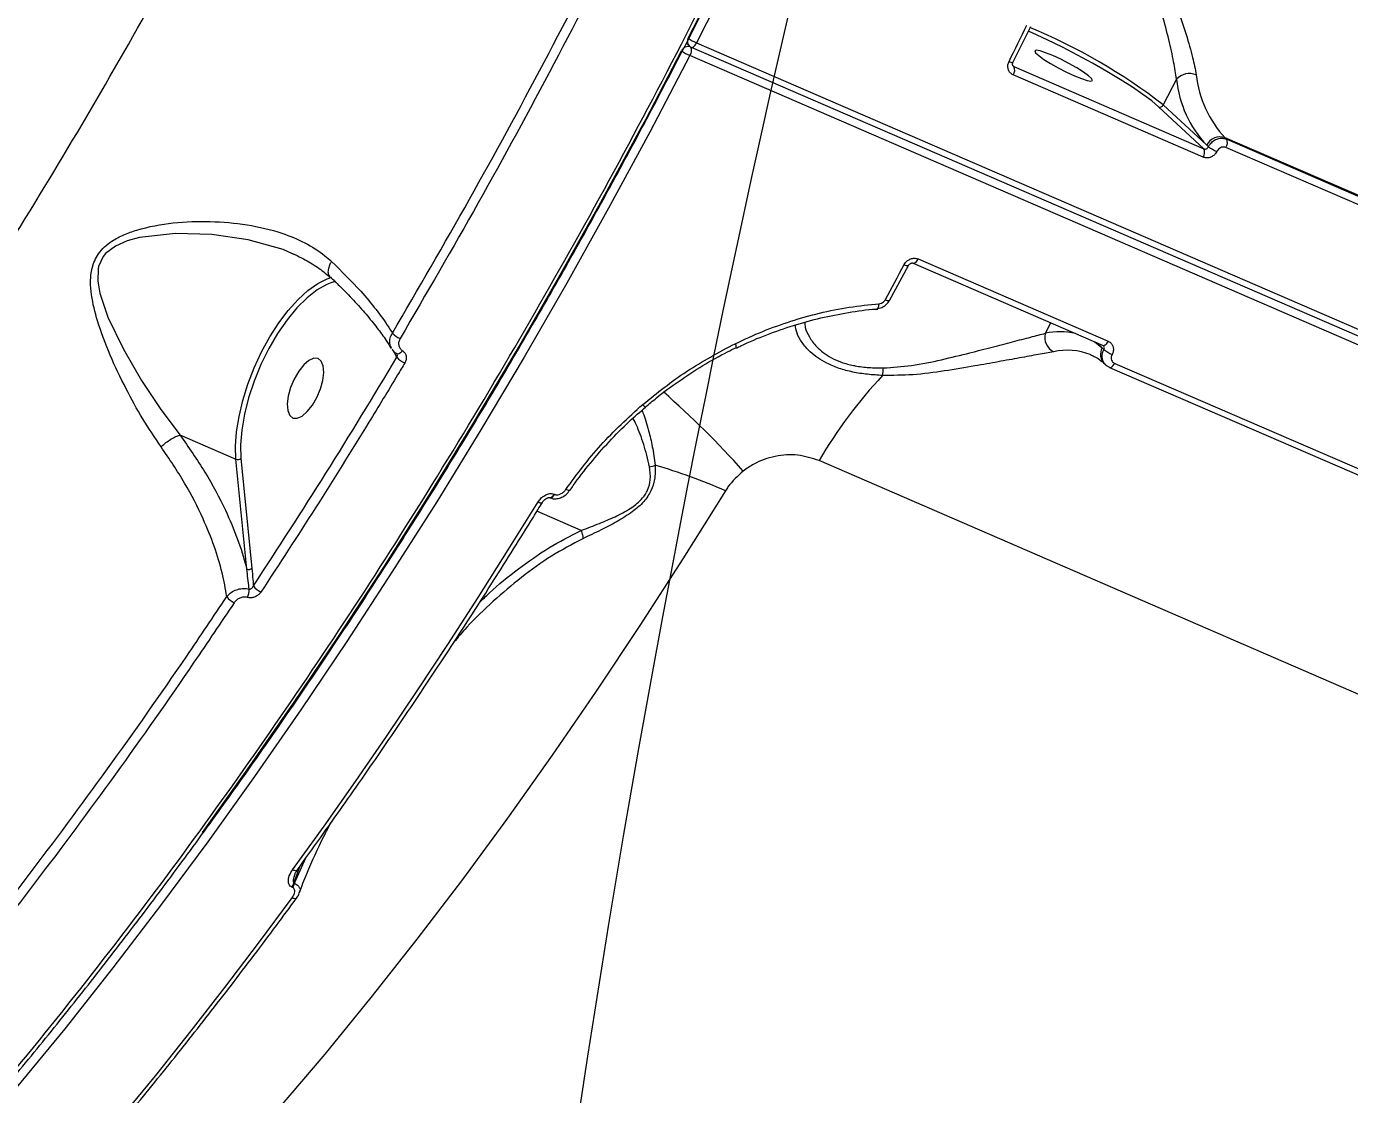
# Model space of a CAD drawing. Header units: millimetres. Extents: x -6104 to 7803, y -6013 to 4803.
# Drawn here: x 925.7 to 1109.6, y -2101.5 to -1953 of the extents above; entities that cross this region are included whole.
import ezdxf

# ---------------------------------------------------------------- set-up
doc = ezdxf.new("R2010")
doc.units = ezdxf.units.MM
for name, color, linetype in [('DIKOM_ОБЪЕКТ', 7, 'Continuous'), ('DIKOM_РАЗМЕР_ЗОНА', 7, 'Continuous'), ('DIKOM_РАЗМЕР_ОБЪЕКТА', 7, 'Continuous')]:
    doc.layers.add(name, color=color, linetype=linetype)
doc.styles.add('style1', font='arial.ttf', dxfattribs={"width": 0.8})
doc.dimstyles.new('1-50', dxfattribs={"dimtxt": 300, "dimasz": 200, "dimexe": 100, "dimexo": 0, "dimgap": 100, "dimtad": 1, "dimtxsty": 'style1', "dimcen": 200, "dimclrd": 7, "dimclre": 7, "dimclrt": 7, "dimadec": 1, "dimazin": 2, "dimtfac": 1, "dimtmove": 0, "dimatfit": 2, "dimfxl": 0, "dimlwd": 25, "dimlwe": 18, "dimarcsym": 0})

# ---------------------------------------------------------------- blocks, each defined once
blk = doc.blocks.new('*D10')
at = {"layer": 'Defpoints', "color": 0, "transparency": 16777216}
for p in [(-4094.65, -224.49), (3111.63, -1726.03), (3111.63, -4948.58)]:
    blk.add_point(p, dxfattribs=at)
at = {"layer": 'DIKOM_РАЗМЕР_ОБЪЕКТА', "color": 7, "lineweight": 18, "transparency": 16777216}
for p, q in [((-4094.65, -224.49), (-4094.65, -5048.58)), ((3111.63, -1726.03), (3111.63, -5048.58))]:
    blk.add_line(p, q, dxfattribs=at)
at = {"layer": 'DIKOM_РАЗМЕР_ОБЪЕКТА', "color": 7, "lineweight": 25, "transparency": 16777216}
blk.add_line((-3894.65, -4948.58), (2911.63, -4948.58), dxfattribs=at)
at = {"layer": 'DIKOM_РАЗМЕР_ОБЪЕКТА', "color": 7, "transparency": 16777216}
for points in [[(-3894.65, -4915.24), (-3894.65, -4981.91), (-4094.65, -4948.58)], [(2911.63, -4915.24), (2911.63, -4981.91), (3111.63, -4948.58)]]:
    blk.add_solid(points, dxfattribs=at)
at = {"layer": 'DIKOM_РАЗМЕР_ОБЪЕКТА', "color": 7, "transparency": 16777216, "insert": (-134.24, -4695.4), "char_height": 300, "attachment_point": 5, "style": 'style1'}
blk.add_mtext('7200', dxfattribs=at)
blk = doc.blocks.new('*D12')
at = {"layer": 'Defpoints', "color": 0, "transparency": 16777216}
for p in [(-6103.62, -69.94), (4675.35, -1132.87), (4675.35, -5913.06)]:
    blk.add_point(p, dxfattribs=at)
at = {"layer": 'DIKOM_РАЗМЕР_ЗОНА', "color": 7, "lineweight": 18, "transparency": 16777216}
for p, q in [((-6103.62, -69.94), (-6103.62, -6013.06)), ((4675.35, -1132.87), (4675.35, -6013.06))]:
    blk.add_line(p, q, dxfattribs=at)
at = {"layer": 'DIKOM_РАЗМЕР_ЗОНА', "color": 7, "lineweight": 25, "transparency": 16777216}
blk.add_line((-5903.62, -5913.06), (4475.35, -5913.06), dxfattribs=at)
at = {"layer": 'DIKOM_РАЗМЕР_ЗОНА', "color": 7, "transparency": 16777216}
for points in [[(-5903.62, -5879.73), (-5903.62, -5946.4), (-6103.62, -5913.06)], [(4475.35, -5879.73), (4475.35, -5946.4), (4675.35, -5913.06)]]:
    blk.add_solid(points, dxfattribs=at)
at = {"layer": 'DIKOM_РАЗМЕР_ЗОНА', "color": 7, "transparency": 16777216, "insert": (271.51, -5659.89), "char_height": 300, "attachment_point": 5, "style": 'style1'}
blk.add_mtext('10800', dxfattribs=at)

msp = doc.modelspace()

# ---------------------------------------------------------------- linework, layer by layer
at = {"layer": 'DIKOM_ОБЪЕКТ', "color": 7, "linetype": 'Continuous', "lineweight": 15}
for p, q in [((1017.658, -1954.656), (1019.813, -1950.439)), ((1062.812, -1958.061), (1065.278, -1953.035)), ((1011.75, -1965.952), (1016.75, -1956.417)), ((1017.39, -1955.364), (1017.803, -1955.747)), ((1417.358, -2130.081), (1017.91, -1957.088)), ((1018.085, -1955.931), (1417.533, -2128.924)), ((1018.82, -1955.323), (1418.268, -2128.316)), ((1062.788, -1958.465), (1062.945, -1958.611)), ((1062.945, -1958.611), (1089.355, -1970.049)), ((1089.253, -1971.21), (1062.843, -1959.773)), ((1085.536, -1960.378), (1083.698, -1963.944)), ((1089.355, -1970.049), (1083.058, -1964.205)), ((1083.698, -1963.944), (1089.742, -1969.552)), ((1089.742, -1969.552), (1089.976, -1969.77)), ((1160.8, -1998.172), (1092.3, -1968.506)), ((1092.3, -1968.506), (1092.522, -1968.712)), ((1160.922, -1999.534), (1092.422, -1969.868)), ((1092.522, -1968.712), (1161.022, -1998.378)), ((962.865, -1984.725), (962.636, -1984.625)), ((1045.635, -1991.133), (1048.27, -1986.264)), ((1048.929, -1985.941), (1075.339, -1997.379)), ((1049.647, -1985.365), (1076.057, -1996.803)), ((968.636, -1988.486), (968.106, -1988.627)), ((1067.333, -1995.683), (1068.079, -1994.234)), ((1075.215, -1997.725), (1074.406, -1996.974)), ((1075.334, -1997.381), (1075.391, -1997.415)), ((977.168, -1999.037), (976.678, -1998.133)), ((1073.696, -1998.711), (1073.561, -1998.654)), ((1075.45, -1997.943), (1075.215, -1997.725)), ((1075.505, -1999.906), (1075.728, -2000.113)), ((1076.179, -2000.407), (1076.236, -2000.444)), ((1076.236, -2000.444), (1144.736, -2030.11)), ((1076.951, -1999.873), (1145.451, -2029.539)), ((946.997, -2009.836), (954.793, -2013.213)), ((956.301, -2028.476), (954.793, -2013.213)), ((955.486, -2013.084), (956.994, -2028.348)), ((1324.704, -2138.501), (1035.847, -2013.403)), ((1001.213, -2017.51), (1001.207, -2017.519)), ((998.364, -2018.535), (998.436, -2018.566)), ((999.022, -2018.064), (999.094, -2018.095)), ((1002.796, -2023.107), (996.636, -2020.439)), ((962.945, -2072.167), (964.502, -2068.643)), ((963.628, -2069.855), (962.845, -2072.123)), ((963.293, -2070.32), (963.288, -2070.327)), ((962.655, -2072.729), (962.555, -2072.685)), ((962.845, -2072.123), (962.945, -2072.167))]:
    msp.add_line(p, q, dxfattribs=at)
at = {"layer": 'DIKOM_ОБЪЕКТ', "color": 7, "linetype": 'Continuous', "lineweight": 15, "flags": 128}
for points in [[(1067.366, -1843.98), (1063.169, -1855.342), (1058.815, -1866.679), (1054.309, -1877.98), (1049.654, -1889.238), (1044.854, -1900.441), (1039.912, -1911.582), (1034.834, -1922.649), (1029.623, -1933.635), (1024.283, -1944.529), (1018.82, -1955.323)], [(1062.269, -1957.896), (1062.579, -1957.268), (1062.889, -1956.64), (1063.198, -1956.011), (1063.507, -1955.382), (1063.815, -1954.753), (1064.123, -1954.123), (1064.431, -1953.493), (1064.738, -1952.863)], [(1083.058, -1964.205), (1082.11, -1963.398), (1080.888, -1962.481), (1079.419, -1961.475), (1077.736, -1960.402), (1075.878, -1959.287), (1073.885, -1958.153), (1071.802, -1957.027), (1069.675, -1955.934), (1067.553, -1954.897), (1065.481, -1953.941), (1064.903, -1953.684)], [(1017.91, -1957.088), (1012.308, -1967.754), (1006.593, -1978.299), (1000.769, -1988.716), (994.841, -1998.995), (988.813, -2009.128), (982.692, -2019.106), (976.482, -2028.921), (970.189, -2038.564), (963.817, -2048.028), (957.373, -2057.304), (950.861, -2066.384), (944.287, -2075.262), (937.657, -2083.929), (930.976, -2092.378), (924.25, -2100.603)], [(1018.085, -1955.931), (1018.103, -1955.938), (1018.192, -1955.946), (1018.293, -1955.918), (1018.4, -1955.856), (1018.511, -1955.761), (1018.62, -1955.637), (1018.725, -1955.489), (1018.82, -1955.323)], [(1068.342, -1957.084), (1067.357, -1956.688), (1066.574, -1956.437), (1066.057, -1956.353), (1065.847, -1956.441), (1065.962, -1956.695), (1066.392, -1957.094), (1067.103, -1957.606), (1068.036, -1958.189), (1069.117, -1958.797), (1070.257, -1959.379), (1071.364, -1959.889), (1072.35, -1960.285), (1073.132, -1960.536), (1073.65, -1960.621), (1073.859, -1960.532), (1073.744, -1960.278), (1073.314, -1959.879), (1072.604, -1959.367), (1071.67, -1958.784), (1070.59, -1958.176), (1069.449, -1957.594), (1068.342, -1957.084)], [(950.121, -2065.095), (956.357, -2056.394), (962.786, -2047.14), (969.143, -2037.699), (975.421, -2028.078), (981.616, -2018.287), (987.723, -2008.333), (993.735, -1998.224), (999.65, -1987.969), (1005.46, -1977.578), (1011.161, -1967.057), (1011.75, -1965.952)], [(962.636, -1984.625), (961.331, -1984.056), (956.5, -1982.705), (951.419, -1981.973), (946.386, -1981.811), (941.376, -1982.391), (939.661, -1982.854), (938.048, -1983.561), (936.669, -1984.622), (936.338, -1985.028), (935.698, -1986.406), (935.622, -1986.756), (935.564, -1988.443), (935.859, -1990.127), (936.996, -1993.442), (939.143, -1997.893), (941.675, -2002.236), (944.235, -2006.135), (946.987, -2009.832), (946.99, -2009.835), (946.99, -2009.835)], [(1045.069, -1991.011), (1045.4, -1990.403), (1045.731, -1989.794), (1046.061, -1989.186), (1046.391, -1988.577), (1046.721, -1987.967), (1047.05, -1987.357), (1047.379, -1986.747), (1047.708, -1986.136)], [(1048.929, -1985.941), (1048.945, -1985.947), (1049.032, -1985.956), (1049.129, -1985.932), (1049.234, -1985.873), (1049.342, -1985.784), (1049.449, -1985.666), (1049.552, -1985.525), (1049.647, -1985.365)], [(954.793, -2013.213), (954.733, -2011.389), (954.875, -2009.386), (955.216, -2007.248), (955.748, -2005.022), (956.461, -2002.755), (957.337, -2000.497), (958.36, -1998.296), (959.506, -1996.201), (960.75, -1994.256), (962.066, -1992.505), (963.424, -1990.985), (964.797, -1989.728), (966.153, -1988.763), (967.463, -1988.11), (968.119, -1987.898)], [(968.106, -1988.627), (967.424, -1988.89), (966.066, -1989.658), (964.669, -1990.756), (963.267, -1992.158), (961.893, -1993.83), (960.582, -1995.731), (959.364, -1997.817), (958.27, -2000.035), (957.324, -2002.333), (956.552, -2004.656), (955.97, -2006.946), (955.593, -2009.149), (955.431, -2011.212), (955.486, -2013.084)], [(1043.959, -1992.226), (1043.97, -1992.224), (1044.026, -1992.195), (1044.077, -1992.131), (1044.12, -1992.033), (1044.155, -1991.907), (1044.18, -1991.757), (1044.195, -1991.587)], [(1074.085, -1996.835), (1074.406, -1997.058), (1075.215, -1997.725)], [(1075.339, -1997.379), (1075.355, -1997.385), (1075.442, -1997.394), (1075.539, -1997.369), (1075.644, -1997.311), (1075.752, -1997.221), (1075.859, -1997.104), (1075.962, -1996.962), (1076.057, -1996.803)], [(966.208, -1999.188), (965.618, -1999.161), (964.934, -1999.472), (964.212, -2000.095), (963.509, -2000.981), (962.883, -2002.058), (962.386, -2003.237), (962.056, -2004.425), (961.92, -2005.524), (961.991, -2006.446), (962.261, -2007.116), (962.71, -2007.479), (963.3, -2007.506), (963.984, -2007.196), (964.706, -2006.572), (965.409, -2005.686), (966.034, -2004.61), (966.532, -2003.43), (966.862, -2002.242), (966.997, -2001.143), (966.927, -2000.221), (966.657, -1999.552), (966.208, -1999.188)], [(977.936, -1998.122), (977.808, -1998.268), (977.675, -1998.391), (977.542, -1998.485), (977.414, -1998.548), (977.296, -1998.576), (977.193, -1998.569), (977.131, -1998.542)], [(1076.236, -2000.444), (1076.252, -2000.45), (1076.338, -2000.459), (1076.434, -2000.435), (1076.539, -2000.377), (1076.646, -2000.288), (1076.753, -2000.172), (1076.856, -2000.032), (1076.951, -1999.873)], [(1022.835, -2017.598), (1016.937, -2027.052), (1010.953, -2036.337), (1004.888, -2045.444), (998.748, -2054.366), (992.539, -2063.094), (986.266, -2071.619), (979.936, -2079.934), (973.554, -2088.031), (967.126, -2095.902), (960.658, -2103.541), (954.157, -2110.94), (947.627, -2118.092), (941.076, -2124.991), (934.51, -2131.63), (927.934, -2138.002), (921.354, -2144.103)], [(1001.207, -2017.519), (1001.178, -2017.542), (1001.116, -2017.553), (1001.029, -2017.542), (1000.919, -2017.512), (1000.79, -2017.461), (1000.647, -2017.393)], [(962.656, -2070.312), (967.039, -2064.212), (971.392, -2058.023), (975.714, -2051.747), (980.002, -2045.387), (984.255, -2038.945), (988.472, -2032.423), (992.651, -2025.824), (996.79, -2019.151)], [(996.79, -2019.151), (996.946, -2019.212), (997.086, -2019.253), (997.205, -2019.274), (997.298, -2019.272), (997.361, -2019.248), (997.384, -2019.224)], [(998.364, -2018.535), (998.414, -2018.549), (998.554, -2018.53), (998.71, -2018.436), (998.87, -2018.277), (999.022, -2018.064)], [(998.437, -2018.567), (998.486, -2018.581), (998.626, -2018.561), (998.782, -2018.467), (998.942, -2018.308), (999.094, -2018.095)], [(963.288, -2070.327), (963.263, -2070.355), (963.188, -2070.397), (963.085, -2070.414), (962.958, -2070.405), (962.813, -2070.37), (962.656, -2070.312)], [(924.678, -2121.259), (929.489, -2115.781), (934.283, -2110.182), (939.059, -2104.466), (943.815, -2098.635), (948.548, -2092.69), (953.256, -2086.636), (957.939, -2080.474), (962.593, -2074.206)], [(963.227, -2074.219), (963.187, -2074.259), (963.109, -2074.295), (963.006, -2074.308), (962.882, -2074.297), (962.743, -2074.263), (962.593, -2074.206)]]:
    msp.add_lwpolyline(points, dxfattribs=at)
at = {"layer": 'DIKOM_ОБЪЕКТ', "color": 7, "linetype": 'Continuous', "lineweight": 15}
for centre, radius, start, end in [((2974.096, -2400.773), 1993.829, 153.93339, 176.745303), ((1033.869, -2028.38), 81.455, 52.28551, 67.4276), ((1018.451, -1955.105), 0.912, 150.47874, 224.67855), ((1020.785, -1950.554), 5.158, 232.68541, 247.61113), ((1017.682, -1956.863), 1.034, 74.01799, 154.40295), ((1019.812, -1952.464), 5, 232.24182, 247.64515), ((1018.483, -1955.013), 1, 227.13963, 246.58356), ((1016.883, -1956.372), 1.252, 325.09873, 21.45527), ((1062.856, -1956.94), 1.121, 238.40775, 267.74922), ((1061.878, -1959.102), 1.175, 325.20907, 24.69058), ((1087.355, -1962.062), 2.479, 67.7063, 137.1924), ((1101.307, -1958.7), 15.86, 186.07227, 223.17757), ((1103.316, -1958.17), 15.106, 186.07396, 223.17575), ((1083.234, -1963.724), 0.513, 249.88228, 334.58332), ((1091.595, -1970.433), 2.052, 69.89803, 154.57299), ((1093.734, -1964.212), 6.709, 235.94337, 247.3936), ((1091.459, -1969.202), 1.171, 325.35574, 24.76699), ((1088.287, -1970.54), 1.175, 325.22258, 24.68771), ((1048.145, -1985.518), 0.756, 234.72456, 279.56303), ((1045.492, -1990.422), 0.725, 234.3093, 281.37266), ((978.737, -1993.648), 2.988, 222.37517, 247.76945), ((1069.418, -1996.306), 2.176, 163.35579, 243.62193), ((1069.341, -2005.318), 9.842, 77.34015, 101.77439), ((1023.459, -1997.614), 0.881, 357.42336, 32.60309), ((979.302, -1997.219), 2.803, 220.42417, 248.18281), ((1070.35, -2006.866), 8.817, 68.64165, 102.43706), ((1076.803, -1998.624), 1.824, 150.48564, 224.67083), ((1078.142, -1994.844), 4.105, 229.02946, 247.84556), ((1032.914, -1999.875), 11.901, 351.87433, 356.92978), ((1093.427, -2047.185), 66.758, 136.88373, 149.59987), ((927.227, -2102.721), 131.692, 41.8586, 48.65264), ((1012.442, -2004.786), 1.369, 216.14256, 237.46168), ((955.042, -2012.621), 0.642, 247.18112, 313.77712), ((1011.909, -2011.413), 2.862, 277.58356, 293.54198), ((990.824, -2090.313), 79.449, 66.23948, 73.75306), ((956.55, -2027.885), 0.642, 247.18112, 313.77712), ((955.396, -2031.058), 2.257, 213.78464, 247.84372), ((954.371, -2031.419), 2.25, 333.70195, 4.06018), ((959.084, -2029.609), 2.213, 212.71504, 248.29463), ((960.788, -2071.419), 2.174, 324.35762, 341.09275), ((960.896, -2071.466), 2.166, 324.33635, 341.13321)]:
    msp.add_arc(centre, radius, start, end, dxfattribs=at)
for points, knots in [([(741.67, -2216.729), (744.458, -2216.742), (750.977, -2216.774), (761.711, -2215.347), (773.75, -2212.673), (786.017, -2208.737), (798.447, -2203.635), (810.995, -2197.417), (823.864, -2189.988), (837.023, -2181.319), (850.432, -2171.412), (863.796, -2160.484), (877.07, -2148.598), (890.212, -2135.833), (903.436, -2121.983), (916.699, -2107.049), (929.955, -2091.057), (942.76, -2074.557), (955.083, -2057.655), (966.91, -2040.462), (978.58, -2022.495), (990.05, -2003.781), (1001.278, -1984.366), (1012.166, -1964.403), (1022.673, -1943.944), (1032.764, -1923.051), (1042.468, -1901.651), (1051.733, -1879.798), (1060.515, -1857.559), (1068.62, -1835.423), (1076.037, -1813.464), (1082.77, -1791.75), (1088.927, -1769.928), (1094.465, -1748.067), (1099.334, -1726.256), (1103.236, -1706.219), (1105.245, -1693.628), (1106.134, -1688.06)], [0, 0, 0, 0, 0.0220395, 0.0515326, 0.0810498, 0.1105428, 0.1392035, 0.1678862, 0.1965469, 0.22604, 0.2555572, 0.2850503, 0.3137109, 0.3423937, 0.3710543, 0.4005474, 0.4300646, 0.4595576, 0.4871864, 0.5148348, 0.5424636, 0.5708352, 0.5992284, 0.6276001, 0.6562609, 0.6849436, 0.7136043, 0.7430975, 0.7726148, 0.802108, 0.8307686, 0.8594515, 0.8881122, 0.9176054, 0.9471225, 0.9766158, 1, 1, 1, 1]), ([(741.938, -2216.905), (743.132, -2216.923), (746.112, -2216.969), (750.989, -2216.704), (756.551, -2216.153), (762.211, -2215.294), (767.965, -2214.142), (773.818, -2212.692), (779.77, -2210.943), (785.818, -2208.896), (791.94, -2206.56), (798.113, -2203.941), (804.318, -2201.047), (810.551, -2197.88), (816.817, -2194.44), (823.115, -2190.728), (829.449, -2186.741), (835.82, -2182.479), (842.231, -2177.942), (848.681, -2173.127), (855.175, -2168.033), (861.711, -2162.658), (868.275, -2157.018), (874.836, -2151.135), (881.373, -2145.029), (887.877, -2138.708), (894.351, -2132.172), (900.798, -2125.416), (907.221, -2118.44), (913.621, -2111.242), (919.999, -2103.819), (926.359, -2096.171), (932.701, -2088.293), (939.028, -2080.184), (945.328, -2071.857), (951.572, -2063.349), (957.739, -2054.69), (963.819, -2045.894), (969.817, -2036.953), (975.736, -2027.866), (981.575, -2018.634), (987.335, -2009.257), (993.014, -1999.734), (998.613, -1990.067), (1004.133, -1980.254), (1009.572, -1970.296), (1014.925, -1960.202), (1020.178, -1949.999), (1025.315, -1939.721), (1030.323, -1929.386), (1035.203, -1919), (1039.953, -1908.562), (1044.576, -1898.072), (1049.071, -1887.529), (1053.437, -1876.934), (1057.676, -1866.287), (1061.785, -1855.589), (1065.766, -1844.839), (1069.616, -1834.041), (1073.328, -1823.222), (1076.887, -1812.415), (1080.285, -1801.647), (1083.52, -1790.928), (1086.592, -1780.257), (1089.502, -1769.631), (1092.25, -1759.053), (1094.836, -1748.521), (1097.26, -1738.036), (1099.521, -1727.599), (1101.621, -1717.208), (1103.552, -1706.87), (1105.212, -1697.301), (1106.148, -1691.226), (1106.562, -1688.542)], [0, 0, 0, 0, 0.0094077, 0.0234758, 0.0375496, 0.0516398, 0.0657619, 0.0799311, 0.0941627, 0.1084718, 0.1228261, 0.137127, 0.1513571, 0.1655334, 0.1796719, 0.193788, 0.2078977, 0.2220155, 0.2361533, 0.2503268, 0.2645521, 0.278845, 0.2932012, 0.3075358, 0.321785, 0.3359736, 0.3501177, 0.3642335, 0.378337, 0.3924445, 0.4065669, 0.4207201, 0.43492, 0.4491829, 0.4635203, 0.4778591, 0.4920989, 0.5062929, 0.5204523, 0.5345889, 0.5487143, 0.5628397, 0.5769743, 0.5911282, 0.6053129, 0.6195397, 0.6338199, 0.6481185, 0.6623743, 0.6765813, 0.6907508, 0.7048945, 0.7190235, 0.7331493, 0.7472822, 0.7614309, 0.7756067, 0.7898213, 0.8040856, 0.8183883, 0.8326644, 0.8468852, 0.8610656, 0.8752172, 0.889351, 0.9034787, 0.9176113, 0.9317563, 0.9459252, 0.9601293, 0.9743798, 0.9886796, 1, 1, 1, 1]), ([(709.36, -2160.417), (712.684, -2160.334), (719.337, -2160.167), (729.751, -2158.528), (740.547, -2155.854), (751.739, -2152.007), (763.287, -2146.999), (774.94, -2140.932), (786.653, -2133.855), (798.384, -2125.834), (810.324, -2116.739), (822.439, -2106.554), (834.689, -2095.29), (846.809, -2083.192), (858.759, -2070.32), (870.506, -2056.75), (882.236, -2042.264), (893.907, -2026.875), (905.477, -2010.614), (916.696, -1993.83), (927.535, -1976.591), (937.97, -1958.973), (948.165, -1940.701), (958.073, -1921.811), (967.651, -1902.353), (976.697, -1882.739), (985.191, -1863.038), (993.125, -1843.318), (1000.62, -1823.278), (1007.63, -1802.973), (1014.122, -1782.468), (1019.531, -1763.633), (1024.04, -1746.485), (1026.448, -1736.207), (1027.654, -1731.064)], [0, 0, 0, 0, 0.0311784, 0.0623809, 0.0935594, 0.1256442, 0.1577552, 0.18984, 0.2210202, 0.2522245, 0.2834047, 0.3154898, 0.347601, 0.3796861, 0.4108891, 0.4421159, 0.4733189, 0.5054257, 0.5375585, 0.5696654, 0.6009196, 0.6321979, 0.6634522, 0.6956101, 0.727794, 0.7599519, 0.7912842, 0.8226405, 0.8539729, 0.8862089, 0.9184711, 0.9507073, 0.9753304, 1, 1, 1, 1]), ([(976.529, -1995.662), (980.127, -1989.493), (987.323, -1977.155), (997.716, -1958.001), (1007.818, -1938.437), (1014.22, -1925.063), (1017.421, -1918.376)], [0, 0, 0, 0, 0.248596, 0.497193, 0.7485972, 1, 1, 1, 1]), ([(1018.589, -1918.954), (1015.417, -1925.582), (1009.074, -1938.837), (998.993, -1958.377), (988.546, -1977.654), (981.253, -1990.161), (977.606, -1996.414)], [0, 0, 0, 0, 0.2485965, 0.4971934, 0.7485967, 1, 1, 1, 1]), ([(1078.373, -1936.243), (1079.078, -1937.156), (1080.513, -1939.017), (1082.377, -1942.523), (1084.168, -1946.504), (1085.708, -1950.55), (1086.926, -1954.211), (1087.808, -1957.274), (1088.141, -1958.98), (1088.295, -1959.769)], [0, 0, 0, 0, 0.12610085, 0.2567316, 0.42433652, 0.59686491, 0.7352987, 0.87757003, 1, 1, 1, 1]), ([(1085.536, -1960.378), (1085.42, -1959.587), (1085.173, -1957.896), (1084.489, -1954.851), (1083.546, -1951.254), (1082.323, -1947.215), (1080.905, -1943.316), (1079.376, -1939.82), (1078.149, -1937.974), (1077.526, -1937.039)], [0, 0, 0, 0, 0.122708, 0.262463, 0.4060176, 0.5749247, 0.7482652, 0.8723686, 1, 1, 1, 1]), ([(1062.843, -1959.773), (1062.755, -1959.727), (1062.533, -1959.611), (1062.265, -1959.3), (1062.101, -1958.86), (1062.086, -1958.366), (1062.208, -1958.052), (1062.269, -1957.896)], [0, 0, 0, 0, 0.1406305, 0.3550917, 0.5698412, 0.7848524, 1, 1, 1, 1]), ([(1062.837, -1958.529), (1062.826, -1958.522), (1062.788, -1958.501), (1062.755, -1958.418), (1062.747, -1958.271), (1062.769, -1958.15), (1062.805, -1958.083), (1062.816, -1958.063)], [0, 0, 0, 0, 0.1446527, 0.4914822, 0.7175289, 0.9150535, 1, 1, 1, 1]), ([(1062.834, -1958.531), (1062.842, -1958.542), (1062.872, -1958.578), (1062.915, -1958.597), (1062.945, -1958.611)], [0, 0, 0, 0, 0.28501879, 1, 1, 1, 1]), ([(1089.355, -1970.049), (1089.404, -1970.064), (1089.501, -1970.094), (1089.661, -1970.069), (1089.807, -1969.993), (1089.915, -1969.886), (1089.959, -1969.803), (1089.976, -1969.77)], [0, 0, 0, 0, 0.2139267, 0.428167, 0.6427347, 0.8578746, 1, 1, 1, 1]), ([(1089.976, -1969.77), (1090.051, -1969.643), (1090.237, -1969.322), (1090.687, -1968.909), (1091.287, -1968.621), (1091.936, -1968.53), (1092.326, -1968.651), (1092.522, -1968.712)], [0, 0, 0, 0, 0.1416992, 0.3563927, 0.570947, 0.7854499, 1, 1, 1, 1]), ([(1092.422, -1969.868), (1092.324, -1969.838), (1092.129, -1969.777), (1091.806, -1969.824), (1091.507, -1969.971), (1091.284, -1970.179), (1091.191, -1970.341), (1091.155, -1970.405)], [0, 0, 0, 0, 0.2142581, 0.4286021, 0.6432406, 0.8581241, 1, 1, 1, 1]), ([(1091.155, -1970.405), (1091.1, -1970.502), (1090.961, -1970.745), (1090.626, -1971.058), (1090.178, -1971.276), (1089.692, -1971.346), (1089.399, -1971.256), (1089.253, -1971.21)], [0, 0, 0, 0, 0.1418506, 0.3567202, 0.5713423, 0.785717, 1, 1, 1, 1]), ([(944.375, -2011.481), (943.51, -2010.197), (941.776, -2007.626), (939.42, -2003.303), (937.242, -1998.762), (935.598, -1994.397), (934.73, -1990.957), (934.524, -1988.488), (934.719, -1986.52), (935.606, -1984.47), (937.3, -1982.949), (939.194, -1981.964), (942.023, -1980.965), (946.07, -1980.222), (951.256, -1980.068), (956.365, -1980.503), (960.791, -1981.546), (964.398, -1983.042), (966.658, -1984.442), (967.776, -1985.434), (968.083, -1985.705)], [0, 0, 0, 0, 0.0712984, 0.1426943, 0.2203428, 0.2979615, 0.3555862, 0.3853411, 0.4149598, 0.4491134, 0.4886694, 0.517551, 0.5465123, 0.6250131, 0.7037142, 0.783923, 0.8640145, 0.921252, 0.9784136, 1, 1, 1, 1]), ([(962.637, -1984.623), (963.066, -1984.806), (964.23, -1985.3), (965.884, -1986.343), (967.15, -1987.237), (967.674, -1987.795), (967.711, -1987.835)], [0, 0, 0, 0, 0.2218457, 0.6005389, 0.9718748, 1, 1, 1, 1]), ([(968.083, -1985.705), (968.059, -1985.743), (967.955, -1985.908), (967.747, -1986.304), (967.571, -1986.871), (967.571, -1987.43), (967.744, -1987.654), (967.826, -1987.76)], [0, 0, 0, 0, 0.0459801, 0.2012082, 0.477383, 0.7535489, 1, 1, 1, 1]), ([(968.083, -1985.705), (969.496, -1987.101), (971.822, -1989.399), (974.339, -1992.434), (975.723, -1994.351), (976.365, -1995.395), (976.529, -1995.662)], [0, 0, 0, 0, 0.3957861, 0.6516329, 0.9109973, 1, 1, 1, 1]), ([(1047.708, -1986.136), (1047.766, -1986.042), (1047.912, -1985.806), (1048.257, -1985.503), (1048.715, -1985.293), (1049.206, -1985.228), (1049.5, -1985.319), (1049.647, -1985.365)], [0, 0, 0, 0, 0.1418434, 0.3567177, 0.5713298, 0.7856957, 1, 1, 1, 1]), ([(1048.274, -1986.266), (1048.288, -1986.239), (1048.326, -1986.167), (1048.431, -1986.06), (1048.568, -1985.97), (1048.71, -1985.921), (1048.834, -1985.914), (1048.903, -1985.928), (1048.925, -1985.94), (1048.928, -1985.942)], [0, 0, 0, 0, 0.0995543, 0.2665174, 0.4282612, 0.5938225, 0.7684074, 0.9627582, 1, 1, 1, 1]), ([(967.802, -1987.781), (968.27, -1988.222), (969.463, -1989.346), (971.163, -1991.111), (972.913, -1993.062), (974.422, -1994.929), (975.592, -1996.527), (976.145, -1997.438), (976.37, -1997.807)], [0, 0, 0, 0, 0.120865, 0.3081619, 0.4962882, 0.6846158, 0.8721972, 1, 1, 1, 1]), ([(1024.201, -1997.139), (1025.472, -1996.549), (1028.013, -1995.371), (1031.941, -1993.966), (1035.959, -1992.837), (1040.056, -1992.002), (1042.815, -1991.726), (1044.195, -1991.587)], [0, 0, 0, 0, 0.1978371, 0.3955022, 0.5931677, 0.7965818, 1, 1, 1, 1]), ([(1043.958, -1992.207), (1044.047, -1992.204), (1044.376, -1992.192), (1044.916, -1991.937), (1045.407, -1991.548), (1045.56, -1991.219), (1045.606, -1991.119)], [0, 0, 0, 0, 0.1296758, 0.4775951, 0.84204, 1, 1, 1, 1]), ([(1044.195, -1991.587), (1044.302, -1991.569), (1044.517, -1991.532), (1044.809, -1991.349), (1044.984, -1991.158), (1045.054, -1991.036), (1045.069, -1991.011)], [0, 0, 0, 0, 0.3057091, 0.6116648, 0.9180617, 1, 1, 1, 1]), ([(1024.384, -1997.747), (1024.578, -1997.647), (1025.949, -1996.944), (1028.596, -1995.871), (1032.31, -1994.554), (1036.101, -1993.515), (1039.921, -1992.779), (1042.571, -1992.386), (1043.93, -1992.324), (1044.02, -1992.32)], [0, 0, 0, 0, 0.0313321, 0.2207344, 0.4114206, 0.602955, 0.7948305, 0.9863718, 1, 1, 1, 1]), ([(976.419, -1997.786), (976.328, -1997.577), (976.141, -1997.147), (976.177, -1996.384), (976.412, -1995.903), (976.529, -1995.662)], [0, 0, 0, 0, 0.3224975, 0.6611205, 1, 1, 1, 1]), ([(1044.695, -2001.557), (1043.989, -2001.516), (1042.562, -2001.432), (1040.515, -2001.113), (1038.594, -2000.601), (1036.467, -1999.707), (1034.687, -1998.438), (1033.435, -1996.971), (1032.714, -1995.68), (1032.609, -1994.907), (1032.559, -1994.536)], [0, 0, 0, 0, 0.1013534, 0.2048996, 0.3065361, 0.4116641, 0.5957697, 0.7316699, 0.8715074, 1, 1, 1, 1]), ([(1033.856, -1994.182), (1033.872, -1994.416), (1033.916, -1995.058), (1034.459, -1996.218), (1035.523, -1997.698), (1037.1, -1998.937), (1038.968, -1999.76), (1040.14, -2000.076), (1041.411, -2000.319), (1042.785, -2000.489), (1044.121, -2000.505), (1044.798, -2000.513)], [0, 0, 0, 0, 0.0835816, 0.2289499, 0.3780466, 0.5708361, 0.6688949, 0.7705049, 0.7851242, 0.8910843, 1, 1, 1, 1]), ([(1044.798, -2000.513), (1046.105, -2000.426), (1048.851, -2000.243), (1052.904, -1999.378), (1056.644, -1998.464), (1059.953, -1997.611), (1062.795, -1996.868), (1065.357, -1996.208), (1066.674, -1995.858), (1067.333, -1995.683)], [0, 0, 0, 0, 0.1463756, 0.3075803, 0.4690091, 0.6020976, 0.7351089, 0.8676437, 1, 1, 1, 1]), ([(977.606, -1996.414), (977.536, -1996.561), (977.396, -1996.856), (977.388, -1997.325), (977.535, -1997.748), (977.755, -1998), (977.907, -1998.103), (977.936, -1998.122)], [0, 0, 0, 0, 0.2363816, 0.4725864, 0.7091822, 0.9458364, 1, 1, 1, 1]), ([(1011.336, -2005.594), (1013.327, -2003.998), (1017.355, -2000.77), (1021.901, -1998.359), (1024.201, -1997.139)], [0, 0, 0, 0, 0.4941651, 1, 1, 1, 1]), ([(1075.45, -1997.943), (1075.473, -1997.894), (1075.52, -1997.795), (1075.521, -1997.638), (1075.479, -1997.504), (1075.417, -1997.442), (1075.389, -1997.416)], [0, 0, 0, 0, 0.2658169, 0.5314736, 0.7963353, 1, 1, 1, 1]), ([(1076.057, -1996.803), (1076.144, -1996.849), (1076.365, -1996.964), (1076.63, -1997.271), (1076.786, -1997.703), (1076.789, -1998.187), (1076.659, -1998.493), (1076.594, -1998.646)], [0, 0, 0, 0, 0.1406367, 0.35509, 0.5698589, 0.7848921, 1, 1, 1, 1]), ([(957.222, -2030.805), (960.599, -2025.624), (967.362, -2015.25), (973.897, -2004.445), (977.168, -1999.037)], [0, 0, 0, 0, 0.4994488, 1, 1, 1, 1]), ([(976.501, -1997.872), (976.532, -1997.94), (976.663, -1998.223), (976.934, -1998.395), (977.141, -1998.527)], [0, 0, 0, 0, 0.2393787, 1, 1, 1, 1]), ([(977.124, -1998.542), (977.145, -1998.552), (977.174, -1998.566), (977.177, -1998.597), (977.178, -1998.605)], [0, 0, 0, 0, 0.7309723, 1, 1, 1, 1]), ([(977.168, -1999.037), (977.19, -1998.986), (977.234, -1998.885), (977.237, -1998.729), (977.2, -1998.643), (977.182, -1998.603)], [0, 0, 0, 0, 0.3510655, 0.7018413, 1, 1, 1, 1]), ([(977.936, -1998.122), (977.963, -1998.141), (978.114, -1998.243), (978.334, -1998.493), (978.48, -1998.914), (978.471, -1999.382), (978.331, -1999.675), (978.26, -1999.821)], [0, 0, 0, 0, 0.0535311, 0.2897809, 0.5263538, 0.7631141, 1, 1, 1, 1]), ([(1011.726, -2005.966), (1012.23, -2005.53), (1013.719, -2004.24), (1016.381, -2002.295), (1019.686, -2000.153), (1022.362, -1998.623), (1023.949, -1997.871), (1024.353, -1997.679)], [0, 0, 0, 0, 0.1319285, 0.3904782, 0.6502133, 0.9109553, 1, 1, 1, 1]), ([(1068.451, -1998.256), (1067.779, -1998.381), (1066.434, -1998.633), (1063.769, -1999.111), (1060.79, -1999.658), (1057.299, -2000.286), (1053.332, -2000.95), (1048.999, -2001.545), (1046.097, -2001.553), (1044.695, -2001.557)], [0, 0, 0, 0, 0.1316609, 0.2634901, 0.3951404, 0.5268792, 0.6883015, 0.8495378, 1, 1, 1, 1]), ([(1073.575, -1998.698), (1073.749, -1998.761), (1074.319, -1998.964), (1074.941, -1999.406), (1075.393, -1999.806), (1075.505, -1999.906)], [0, 0, 0, 0, 0.24803285, 0.81243307, 1, 1, 1, 1]), ([(1075.744, -2000.099), (1075.636, -1999.993), (1075.385, -1999.748), (1075.206, -1999.201), (1075.193, -1998.558), (1075.364, -1998.148), (1075.45, -1997.943)], [0, 0, 0, 0, 0.2010221, 0.4673213, 0.7336892, 1, 1, 1, 1]), ([(1076.594, -1998.646), (1076.55, -1998.748), (1076.463, -1998.951), (1076.465, -1999.274), (1076.569, -1999.561), (1076.745, -1999.766), (1076.892, -1999.843), (1076.951, -1999.873)], [0, 0, 0, 0, 0.2151666, 0.4301381, 0.6449852, 0.8594382, 1, 1, 1, 1]), ([(978.26, -1999.821), (977.93, -2000.374), (976.276, -2003.137), (972.165, -2009.911), (965.858, -2020.039), (960.797, -2027.788), (958.265, -2031.665)], [0, 0, 0, 0, 0.0507664, 0.2538469, 0.6266949, 1, 1, 1, 1]), ([(1076.179, -2000.407), (1076.057, -2000.352), (1075.889, -2000.276), (1075.775, -2000.137), (1075.744, -2000.099)], [0, 0, 0, 0, 0.7281472, 1, 1, 1, 1]), ([(1000.647, -2017.393), (1002.198, -2015.301), (1005.338, -2011.064), (1009.32, -2007.432), (1011.336, -2005.594)], [0, 0, 0, 0, 0.4937875, 1, 1, 1, 1]), ([(1001.243, -2017.528), (1001.388, -2017.307), (1002.243, -2016.005), (1004.039, -2013.732), (1006.631, -2010.748), (1009.196, -2008.143), (1010.965, -2006.618), (1011.725, -2005.963)], [0, 0, 0, 0, 0.051817, 0.304869, 0.5577532, 0.8100517, 1, 1, 1, 1]), ([(1011.218, -2006.41), (1011.269, -2006.525), (1011.591, -2007.248), (1012.087, -2008.98), (1012.711, -2011.412), (1012.938, -2013.158), (1013.052, -2014.037)], [0, 0, 0, 0, 0.07066051, 0.44342483, 0.719774, 1, 1, 1, 1]), ([(1012.287, -2014.25), (1012.031, -2013.183), (1011.513, -2011.026), (1010.652, -2008.805), (1010.145, -2007.807), (1009.987, -2007.496)], [0, 0, 0, 0, 0.40236975, 0.81404614, 1, 1, 1, 1]), ([(944.375, -2011.481), (944.409, -2011.45), (944.615, -2011.256), (945.066, -2010.88), (945.744, -2010.411), (946.436, -2010.024), (946.805, -2009.898), (946.99, -2009.835)], [0, 0, 0, 0, 0.0429055, 0.2680016, 0.5120062, 0.7559846, 1, 1, 1, 1]), ([(946.99, -2009.835), (946.99, -2009.835), (946.993, -2009.834), (946.995, -2009.836), (946.997, -2009.836)], [0, 0, 0, 0, 0.4046664, 1, 1, 1, 1]), ([(946.997, -2009.836), (948.196, -2011.549), (950.62, -2015.014), (953.195, -2019.872), (955.054, -2024.272), (955.915, -2026.976), (956.272, -2028.363), (956.301, -2028.476)], [0, 0, 0, 0, 0.2754338, 0.5570825, 0.7677989, 0.9811398, 1, 1, 1, 1]), ([(953.52, -2032.313), (953.327, -2031.216), (952.928, -2028.941), (951.819, -2025.311), (950.139, -2021.138), (947.761, -2016.472), (945.512, -2013.157), (944.375, -2011.481)], [0, 0, 0, 0, 0.16654142, 0.34554562, 0.52675693, 0.76077998, 1, 1, 1, 1]), ([(1013.052, -2014.037), (1013.068, -2014.688), (1013.096, -2015.823), (1012.571, -2017.609), (1011.491, -2019.209), (1009.8, -2020.648), (1007.753, -2021.901), (1005.42, -2023.11), (1003.849, -2023.854), (1003.003, -2024.255)], [0, 0, 0, 0, 0.1507953, 0.26255, 0.3758328, 0.5043759, 0.6581128, 0.8160024, 1, 1, 1, 1]), ([(1035.847, -2013.403), (1034.88, -2013.087), (1032.963, -2012.459), (1029.769, -2012.673), (1027.146, -2013.563), (1025.793, -2014.507), (1025.31, -2014.844)], [0, 0, 0, 0, 0.2885614, 0.5716296, 0.8470363, 1, 1, 1, 1]), ([(1002.796, -2023.107), (1003.64, -2022.785), (1005.183, -2022.195), (1007.489, -2021.235), (1009.478, -2020.196), (1011.026, -2019.028), (1011.744, -2018.065), (1012.203, -2017.133), (1012.498, -2015.868), (1012.365, -2014.846), (1012.287, -2014.25)], [0, 0, 0, 0, 0.192064, 0.3511776, 0.5094862, 0.6344407, 0.7186478, 0.7420947, 0.8495993, 1, 1, 1, 1]), ([(1025.31, -2014.844), (1024.543, -2015.542), (1023.695, -2016.313), (1023.009, -2017.321), (1022.895, -2017.504), (1022.835, -2017.598)], [0, 0, 0, 0, 0.82175117, 0.90786998, 1, 1, 1, 1]), ([(998.444, -2018.551), (998.585, -2018.606), (998.904, -2018.732), (999.473, -2018.706), (1000.098, -2018.51), (1000.724, -2018.118), (1001.038, -2017.719), (1001.2, -2017.513)], [0, 0, 0, 0, 0.1429154, 0.3245653, 0.5224833, 0.7544929, 1, 1, 1, 1]), ([(999.094, -2018.095), (999.149, -2018.114), (999.29, -2018.162), (999.573, -2018.154), (999.943, -2018.034), (1000.337, -2017.778), (1000.543, -2017.522), (1000.647, -2017.393)], [0, 0, 0, 0, 0.10341849, 0.26244957, 0.46114328, 0.72817236, 1, 1, 1, 1]), ([(963.288, -2070.328), (964.371, -2068.83), (967.509, -2064.488), (972.661, -2057.165), (978.717, -2048.307), (984.706, -2039.283), (990.517, -2030.262), (994.728, -2023.543), (996.97, -2019.897), (997.384, -2019.224)], [0, 0, 0, 0, 0.0925249, 0.2683383, 0.4441517, 0.6199611, 0.7957673, 0.9623172, 1, 1, 1, 1]), ([(996.79, -2019.151), (996.906, -2018.987), (997.157, -2018.63), (997.668, -2018.23), (998.194, -2018.01), (998.654, -2017.952), (998.899, -2018.026), (999.022, -2018.064)], [0, 0, 0, 0, 0.226722, 0.4919598, 0.6959442, 0.8477342, 1, 1, 1, 1]), ([(997.387, -2019.224), (997.392, -2019.214), (997.472, -2019.062), (997.681, -2018.838), (997.969, -2018.636), (998.159, -2018.557), (998.266, -2018.534), (998.33, -2018.53), (998.36, -2018.534), (998.363, -2018.535), (998.364, -2018.536)], [0, 0, 0, 0, 0.0265393, 0.4129072, 0.6416594, 0.7689176, 0.8436279, 0.894736, 0.9470957, 1, 1, 1, 1]), ([(988.65, -2033.116), (989.098, -2032.677), (990.81, -2031), (994.004, -2028.426), (998.239, -2025.411), (1001.275, -2023.881), (1002.802, -2023.112)], [0, 0, 0, 0, 0.1060929, 0.4053857, 0.7011489, 1, 1, 1, 1]), ([(1002.802, -2023.112), (1002.801, -2023.112), (1002.8, -2023.11), (1002.798, -2023.108), (1002.797, -2023.107), (1002.796, -2023.107)], [0, 0, 0, 0, 0.2936859, 0.6736249, 1, 1, 1, 1]), ([(1002.802, -2023.112), (1002.864, -2023.318), (1002.976, -2023.692), (1003.009, -2024.063), (1003.004, -2024.225), (1003.003, -2024.255)], [0, 0, 0, 0, 0.499432, 0.907262, 1, 1, 1, 1]), ([(1003.003, -2024.255), (1001.533, -2025.03), (998.574, -2026.589), (994.445, -2029.582), (990.545, -2032.926), (987.375, -2035.908), (985.668, -2037.952), (985.079, -2038.658)], [0, 0, 0, 0, 0.2198448, 0.4423253, 0.6629222, 0.8835773, 1, 1, 1, 1]), ([(956.616, -2031.26), (956.609, -2031.2), (956.513, -2030.274), (956.403, -2029.345), (956.301, -2028.476)], [0, 0, 0, 0, 0.06465998, 1, 1, 1, 1]), ([(956.994, -2028.348), (957.044, -2028.879), (957.122, -2029.696), (957.196, -2030.517), (957.222, -2030.805)], [0, 0, 0, 0, 0.6494801, 1, 1, 1, 1]), ([(903.161, -2099.341), (906.956, -2094.825), (914.546, -2085.793), (925.815, -2071.379), (936.968, -2056.344), (946.2, -2043.225), (951.664, -2035.08), (953.52, -2032.313)], [0, 0, 0, 0, 0.2203103, 0.44062049, 0.66308357, 0.88554499, 1, 1, 1, 1]), ([(953.52, -2032.313), (953.575, -2032.245), (953.79, -2031.981), (954.287, -2031.59), (955.043, -2031.264), (955.86, -2031.126), (956.363, -2031.215), (956.616, -2031.26)], [0, 0, 0, 0, 0.0811963, 0.3161587, 0.5445795, 0.7717934, 1, 1, 1, 1]), ([(956.388, -2032.416), (956.237, -2032.389), (955.933, -2032.336), (955.445, -2032.437), (954.996, -2032.662), (954.703, -2032.926), (954.577, -2033.103), (954.544, -2033.148)], [0, 0, 0, 0, 0.22567, 0.4513438, 0.6801387, 0.9175801, 1, 1, 1, 1]), ([(958.265, -2031.665), (958.232, -2031.712), (958.103, -2031.894), (957.803, -2032.165), (957.345, -2032.394), (956.849, -2032.497), (956.542, -2032.443), (956.388, -2032.416)], [0, 0, 0, 0, 0.0825481, 0.3217085, 0.5513148, 0.775611, 1, 1, 1, 1]), ([(956.616, -2031.26), (956.66, -2031.265), (956.712, -2031.271), (956.817, -2031.248), (956.935, -2031.194), (957.08, -2031.06), (957.172, -2030.92), (957.212, -2030.829), (957.222, -2030.805)], [0, 0, 0, 0, 0.1722961, 0.1986707, 0.4120135, 0.6483336, 0.9085529, 1, 1, 1, 1]), ([(954.544, -2033.148), (952.684, -2035.922), (947.244, -2044.033), (938.063, -2057.084), (926.923, -2072.113), (915.594, -2086.617), (907.912, -2095.759), (904.071, -2100.33)], [0, 0, 0, 0, 0.1144537, 0.3347649, 0.555075, 0.7775375, 1, 1, 1, 1]), ([(963.582, -2073.492), (963.932, -2072.604), (964.981, -2069.936), (966.456, -2066.695), (967.653, -2064.395), (967.976, -2063.775)], [0, 0, 0, 0, 0.2670349, 0.8023547, 1, 1, 1, 1]), ([(962.555, -2072.685), (962.479, -2072.643), (962.31, -2072.549), (962.128, -2072.278), (962.043, -2071.876), (962.13, -2071.228), (962.389, -2070.689), (962.626, -2070.353), (962.656, -2070.312)], [0, 0, 0, 0, 0.0927763, 0.2061508, 0.3692446, 0.5724047, 0.9471401, 1, 1, 1, 1]), ([(962.975, -2070.927), (962.95, -2070.989), (962.863, -2071.199), (962.787, -2071.525), (962.742, -2071.841), (962.761, -2072.022), (962.803, -2072.095), (962.828, -2072.115), (962.842, -2072.122), (962.845, -2072.123)], [0, 0, 0, 0, 0.1572751, 0.5286248, 0.783397, 0.917776, 0.9589477, 0.9935165, 1, 1, 1, 1]), ([(962.971, -2070.929), (962.988, -2070.874), (963.047, -2070.681), (963.201, -2070.478), (963.311, -2070.333)], [0, 0, 0, 0, 0.2836038, 1, 1, 1, 1]), ([(962.593, -2074.206), (962.73, -2073.984), (962.928, -2073.663), (962.98, -2073.229), (962.928, -2072.983), (962.811, -2072.815), (962.704, -2072.755), (962.655, -2072.729)], [0, 0, 0, 0, 0.43711054, 0.62886971, 0.7908878, 0.90604511, 1, 1, 1, 1]), ([(962.945, -2072.167), (963.042, -2072.218), (963.253, -2072.331), (963.514, -2072.581), (963.682, -2072.909), (963.729, -2073.238), (963.628, -2073.427), (963.591, -2073.495)], [0, 0, 0, 0, 0.158556, 0.345828, 0.5884051, 0.8501061, 1, 1, 1, 1]), ([(925.344, -2121.233), (926.473, -2119.956), (929.747, -2116.255), (935.146, -2109.962), (941.525, -2102.291), (947.865, -2094.414), (954.161, -2086.337), (959.277, -2079.578), (962.286, -2075.496), (963.227, -2074.219)], [0, 0, 0, 0, 0.0879847, 0.2551887, 0.4223897, 0.5895831, 0.7567732, 0.9239572, 1, 1, 1, 1]), ([(963.216, -2074.213), (963.284, -2074.127), (963.452, -2073.916), (963.539, -2073.666), (963.591, -2073.518)], [0, 0, 0, 0, 0.4088112, 1, 1, 1, 1])]:
    msp.add_open_spline(points, degree=3, knots=knots, dxfattribs=at)

# ---------------------------------------------------------------- dimensions: what is measured, and where the dimension line sits
at = {"layer": 'DIKOM_РАЗМЕР_ЗОНА'}
dim = msp.add_linear_dim(base=(4675.352, -5913.064), p1=(-6103.623, -69.942), p2=(4675.352, -1132.872), text='10800', dimstyle='1-50', dxfattribs=at)
dim.commit()
dim.dimension.update_dxf_attribs({"geometry": '*D12', "text_midpoint": (271.508, -5913.064), "dimtype": 160})
at = {"layer": 'DIKOM_РАЗМЕР_ОБЪЕКТА'}
dim = msp.add_linear_dim(base=(3111.629, -4948.576), p1=(-4094.654, -224.488), p2=(3111.629, -1726.033), text='7200', dimstyle='1-50', dxfattribs=at)
dim.commit()
dim.dimension.update_dxf_attribs({"geometry": '*D10', "text_midpoint": (-134.242, -4948.576), "dimtype": 160})

doc.saveas('drawing.dxf')
